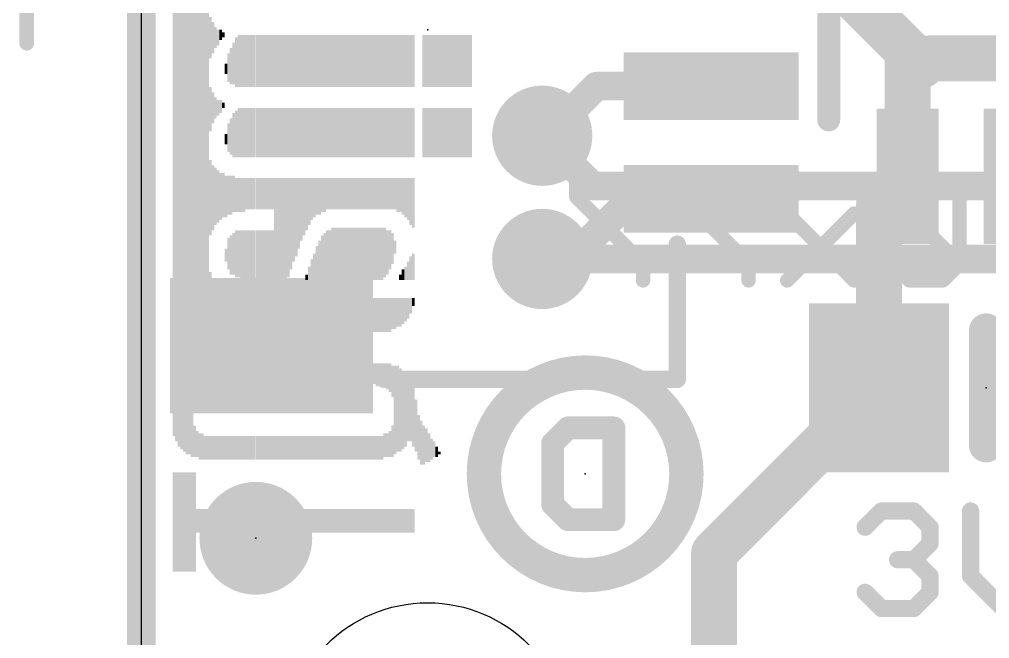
# Model space of a CAD drawing. Extents: x -3.4 to 34.1, y -8.2 to 24.4.
# Drawn here: x -1.08 to 7.52, y 3.49 to 8.98 of the extents above; entities that cross this region are included whole.
import ezdxf

# ---------------------------------------------------------------- set-up
doc = ezdxf.new("R2010")
doc.units = 0
for name, color, linetype in [('1', 12, 'CONTINUOUS'), ('16', 5, 'CONTINUOUS'), ('18', 110, 'CONTINUOUS'), ('20', 53, 'CONTINUOUS'), ('21', 40, 'CONTINUOUS'), ('22', 6, 'CONTINUOUS'), ('23', 40, 'CONTINUOUS'), ('24', 6, 'CONTINUOUS'), ('47', 253, 'CONTINUOUS')]:
    doc.layers.add(name, color=color, linetype=linetype)

# ---------------------------------------------------------------- blocks, each defined once
blk = doc.blocks.new('RECT')
blk.add_solid([(-0.5, -0.5), (0.5, -0.5), (-0.5, 0.5), (0.5, 0.5)])
blk = doc.blocks.new('PIE')
at = {"const_width": 0.5}
blk.add_lwpolyline([(0, -0.25, 1), (0, 0.25, 1), (0, -0.25)], format="xyb", dxfattribs=at)
blk = doc.blocks.new('ROUNDV')
at = {"const_width": 0.5}
blk.add_lwpolyline([(0, -0.25, 1), (0, 0.25, 1), (0, -0.25)], format="xyb", dxfattribs=at)

msp = doc.modelspace()

# ---------------------------------------------------------------- linework, layer by layer
at = {"layer": '1'}
for points, const_width in [([(0, 0), (0, 17.78)], 0.254), ([(6.109, 9.39), (6.797, 8.702)], 0.4064), ([(6.797, 8.702), (6.797, 7.5899)], 0.4064), ([(6.797, 8.702), (6.924, 8.575)], 0.4064), ([(6.985, 8.636), (6.924, 8.575)], 0.4064), ([(8.636, 8.636), (6.985, 8.636)], 0.4064), ([(4.038, 8.39), (3.5982, 7.9502)], 0.254), ([(5.054, 8.39), (4.038, 8.39)], 0.254), ([(3.5982, 7.9502), (3.556, 7.9502)], 0.254), ([(6.797, 7.5899), (6.543, 7.3359)], 0.4064), ([(4.342, 7.39), (3.81, 6.858)], 0.254), ([(5.054, 7.39), (4.342, 7.39)], 0.254), ([(6.543, 7.3359), (6.543, 5.715)], 0.4064), ([(3.81, 6.858), (3.556, 6.858)], 0.254), ([(5.08, 4.252), (6.543, 5.715)], 0.4064), ([(5.08, 2.54), (5.08, 4.252)], 0.4064)]:
    msp.add_lwpolyline(points, dxfattribs=dict(at, const_width=const_width))
for points, const_width in [([(6.8986, 8.702, 1), (6.6954, 8.702)], 0.2032), ([(6.8688, 8.7738, 1), (6.7252, 8.6302)], 0.2032), ([(6.7252, 8.6302, 1), (6.8688, 8.7738)], 0.2032), ([(6.985, 8.7376, 1), (6.985, 8.5344)], 0.2032), ([(7.0568, 8.5642, 1), (6.9132, 8.7078)], 0.2032), ([(6.8522, 8.6468, 1), (6.9958, 8.5032)], 0.2032), ([(6.8522, 8.5032, 1), (6.9958, 8.6468)], 0.2032), ([(4.038, 8.4535, 1), (4.038, 8.3265)], 0.127), ([(4.0829, 8.3451, 1), (3.9931, 8.4349)], 0.127), ([(5.054, 8.3265, 1), (5.054, 8.4535)], 0.127), ([(3.556, 8.0137, 1), (3.556, 7.8867)], 0.127), ([(3.5533, 7.9951, 1), (3.6431, 7.9053)], 0.127), ([(3.5982, 7.8867, 1), (3.5982, 8.0137)], 0.127), ([(6.8688, 7.5181, 1), (6.7252, 7.6617)], 0.2032), ([(6.6954, 7.5899, 1), (6.8986, 7.5899)], 0.2032), ([(4.342, 7.4535, 1), (4.342, 7.3265)], 0.127), ([(4.3869, 7.3451, 1), (4.2971, 7.4349)], 0.127), ([(5.054, 7.3265, 1), (5.054, 7.4535)], 0.127), ([(6.6446, 7.3359, 1), (6.4414, 7.3359)], 0.2032), ([(6.4712, 7.4077, 1), (6.6148, 7.2641)], 0.2032), ([(3.556, 6.9215, 1), (3.556, 6.7945)], 0.127), ([(3.81, 6.7945, 1), (3.81, 6.9215)], 0.127), ([(3.7651, 6.9029, 1), (3.8549, 6.8131)], 0.127), ([(6.6148, 5.6432, 1), (6.4712, 5.7868)], 0.2032), ([(6.4414, 5.715, 1), (6.6446, 5.715)], 0.2032), ([(5.1816, 4.252, 1), (4.9784, 4.252)], 0.2032), ([(5.0082, 4.3238, 1), (5.1518, 4.1802)], 0.2032)]:
    msp.add_lwpolyline(points, format="xyb", dxfattribs=dict(at, const_width=const_width))
at = {"layer": '16', "const_width": 0.254}
for points in [[(0, 0), (0, 17.78)], [(3.556, 7.9502), (4.0005, 7.5057)], [(7.7459, 7.5057), (4.0005, 7.5057)], [(3.556, 6.858), (7.747, 6.858)]]:
    msp.add_lwpolyline(points, dxfattribs=at)
at = {"layer": '16', "const_width": 0.127}
for points in [[(3.6009, 7.9951, 1), (3.5111, 7.9053)], [(4.0005, 7.5692, 1), (4.0005, 7.4422)], [(3.9556, 7.4608, 1), (4.0454, 7.5506)], [(3.556, 6.9215, 1), (3.556, 6.7945)]]:
    msp.add_lwpolyline(points, format="xyb", dxfattribs=at)
at = {"layer": '20'}
msp.add_line((0, 15.24), (0, 2.54), dxfattribs=at)
msp.add_circle((2.54, 2.54), 1.27, dxfattribs=at)
at = {"layer": '21'}
for points, const_width in [([(0.454, 10.99), (0.454, 6.79)], 0.1524), ([(6.097, 9.69), (6.097, 8.09)], 0.2032), ([(4.754, 6.99), (4.754, 5.79)], 0.1524), ([(7.493, 6.223), (7.493, 5.207)], 0.3048), ([(4.754, 5.79), (2.154, 5.79)], 0.1524), ([(6.4199, 4.4795), (6.564, 4.6235)], 0.1524), ([(6.564, 4.6235), (6.8521, 4.6235)], 0.1524), ([(6.8521, 4.6235), (6.9961, 4.4795)], 0.1524), ([(7.3554, 4.6235), (7.3554, 4.0473)], 0.1524), ([(6.9961, 4.4795), (6.9961, 4.3354)], 0.1524), ([(6.9961, 4.3354), (6.8521, 4.1914)], 0.1524), ([(6.8521, 4.1914), (6.708, 4.1914)], 0.1524), ([(6.8521, 4.1914), (6.9961, 4.0473)], 0.1524), ([(6.9961, 4.0473), (6.9961, 3.9033)], 0.1524), ([(7.3554, 4.0473), (7.6436, 3.7592)], 0.1524), ([(6.564, 3.7592), (6.4199, 3.9033)], 0.1524), ([(6.9961, 3.9033), (6.8521, 3.7592)], 0.1524), ([(6.8521, 3.7592), (6.564, 3.7592)], 0.1524)]:
    msp.add_lwpolyline(points, dxfattribs=dict(at, const_width=const_width))
for points, const_width in [([(6.0462, 8.09, 1), (6.1478, 8.09)], 0.1016), ([(4.7921, 6.99, 1), (4.7159, 6.99)], 0.0762), ([(0.4159, 6.79, 1), (0.4921, 6.79)], 0.0762), ([(7.5692, 6.223, 1), (7.4168, 6.223)], 0.1524), ([(2.154, 5.8281, 1), (2.154, 5.7519)], 0.0762), ([(4.754, 5.7519, 1), (4.754, 5.8281)], 0.0762), ([(4.7159, 5.79, 1), (4.7921, 5.79)], 0.0762), ([(7.4168, 5.207, 1), (7.5692, 5.207)], 0.1524), ([(6.564, 4.6616, 1), (6.564, 4.5854)], 0.0762), ([(6.5909, 4.5966, 1), (6.537, 4.6505)], 0.0762), ([(6.879, 4.6505, 1), (6.8251, 4.5966)], 0.0762), ([(6.8521, 4.5854, 1), (6.8521, 4.6616)], 0.0762), ([(7.3935, 4.6235, 1), (7.3173, 4.6235)], 0.0762), ([(6.393, 4.5064, 1), (6.4469, 4.4525)], 0.0762), ([(7.0342, 4.4795, 1), (6.958, 4.4795)], 0.0762), ([(6.9692, 4.4525, 1), (7.0231, 4.5064)], 0.0762), ([(7.0231, 4.3085, 1), (6.9692, 4.3624)], 0.0762), ([(6.958, 4.3354, 1), (7.0342, 4.3354)], 0.0762), ([(6.708, 4.2295, 1), (6.708, 4.1533)], 0.0762), ([(6.879, 4.2183, 1), (6.8251, 4.1644)], 0.0762), ([(6.8251, 4.2183, 1), (6.879, 4.1644)], 0.0762), ([(6.8521, 4.1533, 1), (6.8521, 4.2295)], 0.0762), ([(7.0342, 4.0473, 1), (6.958, 4.0473)], 0.0762), ([(6.9692, 4.0204, 1), (7.0231, 4.0743)], 0.0762), ([(7.3824, 4.0743, 1), (7.3285, 4.0204)], 0.0762), ([(7.3173, 4.0473, 1), (7.3935, 4.0473)], 0.0762), ([(6.4469, 3.9302, 1), (6.393, 3.8763)], 0.0762), ([(7.0231, 3.8763, 1), (6.9692, 3.9302)], 0.0762), ([(6.958, 3.9033, 1), (7.0342, 3.9033)], 0.0762), ([(6.564, 3.7973, 1), (6.564, 3.7211)], 0.0762), ([(6.537, 3.7323, 1), (6.5909, 3.7861)], 0.0762), ([(6.8251, 3.7861, 1), (6.879, 3.7323)], 0.0762), ([(6.8521, 3.7211, 1), (6.8521, 3.7973)], 0.0762)]:
    msp.add_lwpolyline(points, format="xyb", dxfattribs=dict(at, const_width=const_width))
at = {"layer": '22'}
for points, const_width in [([(3.8893, 7.5573, 1), (3.8258, 7.5573)], 0.0635), ([(3.8576, 7.589, 1), (3.8576, 7.5255)], 0.0635), ([(4.4507, 7.5255, 1), (4.4507, 7.589)], 0.0635), ([(4.7931, 7.589, 1), (4.7931, 7.5255)], 0.0635), ([(4.8248, 7.5573, 1), (4.7613, 7.5573)], 0.0635), ([(5.3862, 7.5255, 1), (5.3862, 7.589)], 0.0635), ([(6.8124, 7.589, 1), (6.8124, 7.5255)], 0.0635), ([(6.8349, 7.5348, 1), (6.79, 7.5797)], 0.0635), ([(7.1314, 7.5797, 1), (7.0865, 7.5348)], 0.0635), ([(7.109, 7.5255, 1), (7.109, 7.589)], 0.0635), ([(3.8258, 7.409, 1), (3.8893, 7.409)], 0.0635), ([(3.88, 7.4314, 1), (3.8351, 7.3865)], 0.0635), ([(4.8155, 7.4314, 1), (4.7706, 7.3865)], 0.0635), ([(4.7613, 7.409, 1), (4.8248, 7.409)], 0.0635), ([(6.6959, 7.409, 1), (6.6324, 7.409)], 0.0635), ([(6.6866, 7.4314, 1), (6.6417, 7.3865)], 0.0635), ([(6.6417, 7.4314, 1), (6.6866, 7.3865)], 0.0635), ([(7.289, 7.409, 1), (7.2255, 7.409)], 0.0635), ([(7.2348, 7.3865, 1), (7.2797, 7.4314)], 0.0635), ([(5.751, 7.2831, 1), (5.7061, 7.2382)], 0.0635), ([(6.3442, 7.2382, 1), (6.2993, 7.2831)], 0.0635), ([(4.4825, 6.8158, 1), (4.419, 6.8158)], 0.0635), ([(4.4283, 6.7933, 1), (4.4732, 6.8382)], 0.0635), ([(5.418, 6.8158, 1), (5.3545, 6.8158)], 0.0635), ([(5.3638, 6.7933, 1), (5.4087, 6.8382)], 0.0635), ([(6.6324, 6.8158, 1), (6.6959, 6.8158)], 0.0635), ([(6.6866, 6.8382, 1), (6.6417, 6.7933)], 0.0635), ([(7.2255, 6.8158, 1), (7.289, 6.8158)], 0.0635), ([(7.2797, 6.7933, 1), (7.2348, 6.8382)], 0.0635), ([(7.2348, 6.7933, 1), (7.2797, 6.8382)], 0.0635), ([(5.7061, 6.69, 1), (5.751, 6.645)], 0.0635), ([(6.2993, 6.645, 1), (6.3442, 6.69)], 0.0635), ([(6.8124, 6.6993, 1), (6.8124, 6.6358)], 0.0635), ([(6.79, 6.645, 1), (6.8349, 6.69)], 0.0635), ([(7.0865, 6.69, 1), (7.1314, 6.645)], 0.0635), ([(7.109, 6.6358, 1), (7.109, 6.6993)], 0.0635), ([(4.419, 6.6675, 1), (4.4825, 6.6675)], 0.0635), ([(5.3545, 6.6675, 1), (5.418, 6.6675)], 0.0635), ([(3.937, 4.055, 1), (3.937, 5.851, 1), (3.937, 4.055)], 0.3048), ([(3.7843, 5.4109, 1), (3.7843, 5.3093)], 0.1016), ([(3.8202, 5.3242, 1), (3.7483, 5.396)], 0.1016), ([(4.2418, 5.3601, 1), (4.1402, 5.3601)], 0.1016), ([(4.191, 5.3093, 1), (4.191, 5.4109)], 0.1016), ([(3.6995, 5.2245, 1), (3.5979, 5.2245)], 0.1016), ([(3.6128, 5.2604, 1), (3.6846, 5.1886)], 0.1016), ([(3.6846, 4.7181, 1), (3.6128, 4.6463)], 0.1016), ([(3.5979, 4.6822, 1), (3.6995, 4.6822)], 0.1016), ([(3.7843, 4.5974, 1), (3.7843, 4.4958)], 0.1016), ([(4.191, 4.4958, 1), (4.191, 4.5974)], 0.1016), ([(3.7483, 4.5107, 1), (3.8202, 4.5825)], 0.1016), ([(4.1402, 4.5466, 1), (4.2418, 4.5466)], 0.1016)]:
    msp.add_lwpolyline(points, format="xyb", dxfattribs=dict(at, const_width=const_width))
for points, const_width in [([(4.4507, 7.5573), (3.8576, 7.5573)], 0.127), ([(3.8576, 7.5573), (3.8576, 7.409)], 0.127), ([(5.3862, 7.5573), (4.7931, 7.5573)], 0.127), ([(4.7931, 7.5573), (4.7931, 7.409)], 0.127), ([(6.8124, 7.5573), (6.6641, 7.409)], 0.127), ([(7.109, 7.5573), (6.8124, 7.5573)], 0.127), ([(7.2573, 7.409), (7.109, 7.5573)], 0.127), ([(3.8576, 7.409), (4.4507, 6.8158)], 0.127), ([(4.7931, 7.409), (5.3862, 6.8158)], 0.127), ([(6.6641, 7.409), (6.6641, 6.8158)], 0.127), ([(7.2573, 6.8158), (6.6641, 7.409)], 0.127), ([(7.2573, 6.8158), (7.2573, 7.409)], 0.127), ([(6.3218, 7.2607), (5.7286, 6.6675)], 0.127), ([(6.3218, 6.6675), (5.7286, 7.2607)], 0.127), ([(4.4507, 6.8158), (4.4507, 6.6675)], 0.127), ([(5.3862, 6.8158), (5.3862, 6.6675)], 0.127), ([(6.6641, 6.8158), (6.8124, 6.6675)], 0.127), ([(7.109, 6.6675), (7.2573, 6.8158)], 0.127), ([(6.8124, 6.6675), (7.109, 6.6675)], 0.127), ([(3.6487, 5.2245), (3.7843, 5.3601)], 0.2032), ([(3.7843, 5.3601), (4.191, 5.3601)], 0.2032), ([(4.191, 5.3601), (4.191, 4.5466)], 0.2032), ([(3.6487, 4.6822), (3.6487, 5.2245)], 0.2032), ([(3.7843, 4.5466), (3.6487, 4.6822)], 0.2032), ([(4.191, 4.5466), (3.7843, 4.5466)], 0.2032)]:
    msp.add_lwpolyline(points, dxfattribs=dict(at, const_width=const_width))
at = {"layer": '23'}
for p in [(2.54, 8.89), (7.493, 5.715), (1.016, 4.3815)]:
    msp.add_point(p, dxfattribs=at)
at = {"layer": '24'}
msp.add_point((3.937, 4.953), dxfattribs=at)
at = {"layer": '47', "const_width": 0.13}
for points in [[(-1.016, 13.905), (-1.016, 8.77)], [(0, 6.223), (0, -8.173)]]:
    msp.add_lwpolyline(points, dxfattribs=at)
at = {"layer": '47', "const_width": 0.065}
for points in [[(-1.0485, 8.77, 1), (-0.9835, 8.77)], [(0.0325, 6.223, 1), (-0.0325, 6.223)]]:
    msp.add_lwpolyline(points, format="xyb", dxfattribs=at)

# ---------------------------------------------------------------- block references
at = {"layer": '1'}
for p, xscale, yscale in [((5.054, 8.39), 1.55, 0.6), ((6.797, 7.5899), 0.55, 1.2), ((7.747, 7.5899), 0.55, 1.2), ((5.054, 7.39), 1.55, 0.6), ((1.154, 6.09), 1.8, 1.2), ((6.543, 5.715), 1.24, 1.5)]:
    msp.add_blockref('RECT', p, dxfattribs=dict(at, xscale=xscale, yscale=yscale))
msp.add_blockref('PIE', (1.016, 4.3815), dxfattribs=at)
at = {"layer": '18', "xscale": 0.889, "yscale": 0.889}
for p in [(3.556, 7.9502), (3.556, 7.9502), (3.556, 6.858), (3.556, 6.858)]:
    msp.add_blockref('ROUNDV', p, dxfattribs=at)
at = {"layer": '22', "rotation": 270}
for p, xscale, yscale in [((0.2887, 9.0856), 5.2883, 0.0231), ((0.3118, 9.0513), 5.3569, 0.0231), ((0.3349, 9.0284), 5.4026, 0.0231), ((0.358, 9.017), 5.4254, 0.0231), ((0.381, 9.0056), 5.4483, 0.0229), ((0.404, 8.9941), 5.4712, 0.0231), ((0.4271, 8.9941), 5.4712, 0.0231), ((0.4502, 8.9827), 5.494, 0.0231), ((0.4733, 8.9827), 5.494, 0.0231), ((0.4964, 8.97), 5.5194, 0.0231), ((0.5196, 8.97), 5.5194, 0.0231), ((0.5427, 8.97), 5.5194, 0.0231), ((0.5658, 8.97), 5.5194, 0.0231), ((0.5889, 8.97), 5.5194, 0.0231), ((0.612, 8.8201), 0.3683, 0.0231), ((0.635, 8.8201), 0.2769, 0.0229), ((0.658, 8.8201), 0.1854, 0.0231), ((0.6811, 8.8201), 0.1397, 0.0231), ((0.7042, 8.8443), 0.0914, 0.0231), ((0.7273, 8.8443), 0.0457, 0.0231), ((0.8429, 8.6017), 0.4394, 0.0231), ((0.866, 8.6131), 0.4623, 0.0231), ((0.889, 8.6131), 0.4623, 0.0229), ((0.912, 8.6131), 0.4623, 0.0231), ((0.9351, 8.6131), 0.4623, 0.0231), ((0.9582, 8.6131), 0.4623, 0.0231), ((0.9813, 8.6131), 0.4623, 0.0231), ((1.0044, 8.6131), 0.4623, 0.0231), ((1.0276, 8.6131), 0.4623, 0.0231), ((1.0507, 8.6131), 0.4623, 0.0231), ((1.0738, 8.6131), 0.4623, 0.0231), ((1.0969, 8.6131), 0.4623, 0.0231), ((1.12, 8.6131), 0.4623, 0.0231), ((1.143, 8.6131), 0.4623, 0.0229), ((1.166, 8.6131), 0.4623, 0.0231), ((1.1891, 8.6131), 0.4623, 0.0231), ((1.2122, 8.6131), 0.4623, 0.0231), ((1.2353, 8.6131), 0.4623, 0.0231), ((1.2584, 8.6131), 0.4623, 0.0231), ((1.2816, 8.6131), 0.4623, 0.0231), ((1.3047, 8.6131), 0.4623, 0.0231), ((1.3278, 8.6131), 0.4623, 0.0231), ((1.3509, 8.6131), 0.4623, 0.0231), ((1.374, 8.6131), 0.4623, 0.0231), ((1.397, 8.6131), 0.4623, 0.0229), ((1.42, 8.6131), 0.4623, 0.0231), ((1.4431, 8.6131), 0.4623, 0.0231), ((1.4662, 8.6131), 0.4623, 0.0231), ((1.4893, 8.6131), 0.4623, 0.0231), ((1.5124, 8.6131), 0.4623, 0.0231), ((1.5356, 8.6131), 0.4623, 0.0231), ((1.5587, 8.6131), 0.4623, 0.0231), ((1.5818, 8.6131), 0.4623, 0.0231), ((1.6049, 8.6131), 0.4623, 0.0231), ((1.628, 8.6131), 0.4623, 0.0231), ((1.651, 8.6131), 0.4623, 0.0229), ((1.674, 8.6131), 0.4623, 0.0231), ((1.6971, 8.6131), 0.4623, 0.0231), ((1.7202, 8.6131), 0.4623, 0.0231), ((1.7433, 8.6131), 0.4623, 0.0231), ((1.7664, 8.6131), 0.4623, 0.0231), ((1.7896, 8.6131), 0.4623, 0.0231), ((1.8127, 8.6131), 0.4623, 0.0231), ((1.8358, 8.6131), 0.4623, 0.0231), ((1.8589, 8.6131), 0.4623, 0.0231), ((1.882, 8.6131), 0.4623, 0.0231), ((1.905, 8.6131), 0.4623, 0.0229), ((1.928, 8.6131), 0.4623, 0.0231), ((1.9511, 8.6131), 0.4623, 0.0231), ((1.9742, 8.6131), 0.4623, 0.0231), ((1.9973, 8.6131), 0.4623, 0.0231), ((2.0204, 8.6131), 0.4623, 0.0231), ((2.0436, 8.6131), 0.4623, 0.0231), ((2.0667, 8.6131), 0.4623, 0.0231), ((2.0898, 8.6131), 0.4623, 0.0231), ((2.1129, 8.6131), 0.4623, 0.0231), ((2.136, 8.6131), 0.4623, 0.0231), ((2.159, 8.6131), 0.4623, 0.0229), ((2.182, 8.6131), 0.4623, 0.0231), ((2.2051, 8.6131), 0.4623, 0.0231), ((2.2282, 8.6131), 0.4623, 0.0231), ((2.2513, 8.6131), 0.4623, 0.0231), ((2.2744, 8.6131), 0.4623, 0.0231), ((2.2976, 8.6131), 0.4623, 0.0231), ((2.3207, 8.6131), 0.4623, 0.0231), ((2.3438, 8.6131), 0.4623, 0.0231), ((2.3669, 8.6131), 0.4623, 0.0231), ((2.39, 8.6131), 0.4623, 0.0231), ((2.413, 8.6131), 0.4623, 0.0229), ((2.5053, 8.6131), 0.4623, 0.0231), ((2.5284, 8.6131), 0.4623, 0.0231), ((2.5516, 8.6131), 0.4623, 0.0231), ((2.5747, 8.6131), 0.4623, 0.0231), ((2.5978, 8.6131), 0.4623, 0.0231), ((2.6209, 8.6131), 0.4623, 0.0231), ((2.644, 8.6131), 0.4623, 0.0231), ((2.667, 8.6131), 0.4623, 0.0229), ((2.69, 8.6131), 0.4623, 0.0231), ((2.7131, 8.6131), 0.4623, 0.0231), ((2.7362, 8.6131), 0.4623, 0.0231), ((2.7593, 8.6131), 0.4623, 0.0231), ((2.7824, 8.6131), 0.4623, 0.0231), ((2.8056, 8.6131), 0.4623, 0.0231), ((2.8287, 8.6131), 0.4623, 0.0231), ((2.8518, 8.6131), 0.4623, 0.0231), ((2.8749, 8.6131), 0.4623, 0.0231), ((2.898, 8.6131), 0.4623, 0.0231), ((2.921, 8.6131), 0.4623, 0.0229), ((0.7967, 8.5662), 0.3226, 0.0231), ((0.8198, 8.5903), 0.3708, 0.0231), ((0.7736, 8.5547), 0.254, 0.0231), ((0.7504, 8.5433), 0.094, 0.0231), ((0.612, 8.1852), 0.3937, 0.0231), ((0.635, 8.1979), 0.2769, 0.0229), ((0.658, 8.1979), 0.1854, 0.0231), ((0.6811, 8.1979), 0.1397, 0.0231), ((0.7042, 8.2093), 0.1168, 0.0231), ((0.7273, 8.2194), 0.0457, 0.0231), ((0.866, 7.9781), 0.4369, 0.0231), ((0.889, 7.9781), 0.4369, 0.0229), ((0.912, 7.9781), 0.4369, 0.0231), ((0.9351, 7.9781), 0.4369, 0.0231), ((0.9582, 7.9781), 0.4369, 0.0231), ((0.9813, 7.9781), 0.4369, 0.0231), ((1.0044, 7.9781), 0.4369, 0.0231), ((1.0276, 7.9781), 0.4369, 0.0231), ((1.0507, 7.9781), 0.4369, 0.0231), ((1.0738, 7.9781), 0.4369, 0.0231), ((1.0969, 7.9781), 0.4369, 0.0231), ((1.12, 7.9781), 0.4369, 0.0231), ((1.143, 7.9781), 0.4369, 0.0229), ((1.166, 7.9781), 0.4369, 0.0231), ((1.1891, 7.9781), 0.4369, 0.0231), ((1.2122, 7.9781), 0.4369, 0.0231), ((1.2353, 7.9781), 0.4369, 0.0231), ((1.2584, 7.9781), 0.4369, 0.0231), ((1.2816, 7.9781), 0.4369, 0.0231), ((1.3047, 7.9781), 0.4369, 0.0231), ((1.3278, 7.9781), 0.4369, 0.0231), ((1.3509, 7.9781), 0.4369, 0.0231), ((1.374, 7.9781), 0.4369, 0.0231), ((1.397, 7.9781), 0.4369, 0.0229), ((1.42, 7.9781), 0.4369, 0.0231), ((1.4431, 7.9781), 0.4369, 0.0231), ((1.4662, 7.9781), 0.4369, 0.0231), ((1.4893, 7.9781), 0.4369, 0.0231), ((1.5124, 7.9781), 0.4369, 0.0231), ((1.5356, 7.9781), 0.4369, 0.0231), ((1.5587, 7.9781), 0.4369, 0.0231), ((1.5818, 7.9781), 0.4369, 0.0231), ((1.6049, 7.9781), 0.4369, 0.0231), ((1.628, 7.9781), 0.4369, 0.0231), ((1.651, 7.9781), 0.4369, 0.0229), ((1.674, 7.9781), 0.4369, 0.0231), ((1.6971, 7.9781), 0.4369, 0.0231), ((1.7202, 7.9781), 0.4369, 0.0231), ((1.7433, 7.9781), 0.4369, 0.0231), ((1.7664, 7.9781), 0.4369, 0.0231), ((1.7896, 7.9781), 0.4369, 0.0231), ((1.8127, 7.9781), 0.4369, 0.0231), ((1.8358, 7.9781), 0.4369, 0.0231), ((1.8589, 7.9781), 0.4369, 0.0231), ((1.882, 7.9781), 0.4369, 0.0231), ((1.905, 7.9781), 0.4369, 0.0229), ((1.928, 7.9781), 0.4369, 0.0231), ((1.9511, 7.9781), 0.4369, 0.0231), ((1.9742, 7.9781), 0.4369, 0.0231), ((1.9973, 7.9781), 0.4369, 0.0231), ((2.0204, 7.9781), 0.4369, 0.0231), ((2.0436, 7.9781), 0.4369, 0.0231), ((2.0667, 7.9781), 0.4369, 0.0231), ((2.0898, 7.9781), 0.4369, 0.0231), ((2.1129, 7.9781), 0.4369, 0.0231), ((2.136, 7.9781), 0.4369, 0.0231), ((2.159, 7.9781), 0.4369, 0.0229), ((2.182, 7.9781), 0.4369, 0.0231), ((2.2051, 7.9781), 0.4369, 0.0231), ((2.2282, 7.9781), 0.4369, 0.0231), ((2.2513, 7.9781), 0.4369, 0.0231), ((2.2744, 7.9781), 0.4369, 0.0231), ((2.2976, 7.9781), 0.4369, 0.0231), ((2.3207, 7.9781), 0.4369, 0.0231), ((2.3438, 7.9781), 0.4369, 0.0231), ((2.3669, 7.9781), 0.4369, 0.0231), ((2.39, 7.9781), 0.4369, 0.0231), ((2.413, 7.9781), 0.4369, 0.0229), ((2.5053, 7.9781), 0.4369, 0.0231), ((2.5284, 7.9781), 0.4369, 0.0231), ((2.5516, 7.9781), 0.4369, 0.0231), ((2.5747, 7.9781), 0.4369, 0.0231), ((2.5978, 7.9781), 0.4369, 0.0231), ((2.6209, 7.9781), 0.4369, 0.0231), ((2.644, 7.9781), 0.4369, 0.0231), ((2.667, 7.9781), 0.4369, 0.0229), ((2.69, 7.9781), 0.4369, 0.0231), ((2.7131, 7.9781), 0.4369, 0.0231), ((2.7362, 7.9781), 0.4369, 0.0231), ((2.7593, 7.9781), 0.4369, 0.0231), ((2.7824, 7.9781), 0.4369, 0.0231), ((2.8056, 7.9781), 0.4369, 0.0231), ((2.8287, 7.9781), 0.4369, 0.0231), ((2.8518, 7.9781), 0.4369, 0.0231), ((2.8749, 7.9781), 0.4369, 0.0231), ((2.898, 7.9781), 0.4369, 0.0231), ((2.921, 7.9781), 0.4369, 0.0229), ((0.7967, 7.9439), 0.3226, 0.0231), ((0.8198, 7.9553), 0.3912, 0.0231), ((0.8429, 7.9667), 0.414, 0.0231), ((0.7736, 7.9324), 0.254, 0.0231), ((0.7504, 7.9197), 0.0914, 0.0231), ((0.612, 7.4003), 0.668, 0.0231), ((0.635, 7.4003), 0.5766, 0.0229), ((0.658, 7.4117), 0.508, 0.0231), ((0.6811, 7.4117), 0.4623, 0.0231), ((0.7042, 7.4117), 0.4166, 0.0231), ((0.7273, 7.4232), 0.3937, 0.0231), ((0.7504, 7.4117), 0.3708, 0.0231), ((0.7736, 7.4244), 0.3454, 0.0231), ((0.7967, 7.4244), 0.3454, 0.0231), ((0.8198, 7.4359), 0.3226, 0.0231), ((0.8429, 7.4244), 0.2997, 0.0231), ((0.866, 7.4244), 0.2997, 0.0231), ((0.889, 7.4244), 0.2997, 0.0229), ((0.912, 7.4244), 0.2997, 0.0231), ((0.9351, 7.4359), 0.2769, 0.0231), ((0.9582, 7.4359), 0.2769, 0.0231), ((0.9813, 7.4359), 0.2769, 0.0231), ((1.0044, 7.4359), 0.2769, 0.0231), ((1.0276, 7.4359), 0.2769, 0.0231), ((1.0507, 7.4359), 0.2769, 0.0231), ((1.0738, 7.4359), 0.2769, 0.0231), ((1.0969, 7.4359), 0.2769, 0.0231), ((1.12, 7.4359), 0.2769, 0.0231), ((1.143, 7.4359), 0.2769, 0.0229), ((1.166, 7.4359), 0.2769, 0.0231), ((1.1891, 7.1234), 0.9017, 0.0231), ((1.2122, 7.1234), 0.9017, 0.0231), ((1.2353, 7.1234), 0.9017, 0.0231), ((1.2584, 7.1234), 0.9017, 0.0231), ((1.2816, 7.1234), 0.9017, 0.0231), ((1.3047, 7.1349), 0.8788, 0.0231), ((1.3278, 7.1704), 0.8077, 0.0231), ((1.3509, 7.2047), 0.7391, 0.0231), ((1.374, 7.2276), 0.6934, 0.0231), ((1.397, 7.2619), 0.6248, 0.0229), ((1.42, 7.2974), 0.5537, 0.0231), ((1.4431, 7.3203), 0.508, 0.0231), ((1.4662, 7.3431), 0.4623, 0.0231), ((1.4893, 7.366), 0.4166, 0.0231), ((1.5124, 7.3889), 0.3708, 0.0231), ((1.5356, 7.4003), 0.348, 0.0231), ((1.5587, 7.413), 0.3226, 0.0231), ((1.5818, 7.413), 0.3226, 0.0231), ((1.6049, 7.4244), 0.2997, 0.0231), ((1.628, 7.4244), 0.2997, 0.0231), ((1.651, 7.4359), 0.2769, 0.0229), ((1.674, 7.4359), 0.2769, 0.0231), ((1.6971, 7.4359), 0.2769, 0.0231), ((1.7202, 7.4359), 0.2769, 0.0231), ((1.7433, 7.4359), 0.2769, 0.0231), ((1.7664, 7.4359), 0.2769, 0.0231), ((1.7896, 7.4359), 0.2769, 0.0231), ((1.8127, 7.4359), 0.2769, 0.0231), ((1.8358, 7.4359), 0.2769, 0.0231), ((1.8589, 7.4359), 0.2769, 0.0231), ((1.882, 7.4359), 0.2769, 0.0231), ((1.905, 7.4359), 0.2769, 0.0229), ((1.928, 7.4359), 0.2769, 0.0231), ((1.9511, 7.4359), 0.2769, 0.0231), ((1.9742, 7.4359), 0.2769, 0.0231), ((1.9973, 7.4359), 0.2769, 0.0231), ((2.0204, 7.4359), 0.2769, 0.0231), ((2.0436, 7.4359), 0.2769, 0.0231), ((2.0667, 7.4359), 0.2769, 0.0231), ((2.0898, 7.4359), 0.2769, 0.0231), ((2.1129, 7.4359), 0.2769, 0.0231), ((2.136, 7.4359), 0.2769, 0.0231), ((2.159, 7.4359), 0.2769, 0.0229), ((2.182, 7.4359), 0.2769, 0.0231), ((2.2051, 7.4359), 0.2769, 0.0231), ((2.2282, 7.4359), 0.2769, 0.0231), ((2.2513, 7.4359), 0.2769, 0.0231), ((2.2744, 7.4244), 0.2997, 0.0231), ((2.2976, 7.4244), 0.2997, 0.0231), ((2.3207, 7.413), 0.3226, 0.0231), ((2.3438, 7.4003), 0.348, 0.0231), ((2.3669, 7.3889), 0.3708, 0.0231), ((2.39, 7.366), 0.4166, 0.0231), ((2.413, 7.3546), 0.4394, 0.0229), ((0.7967, 6.8923), 0.348, 0.0231), ((0.8198, 6.9037), 0.3708, 0.0231), ((0.8429, 6.9037), 0.4166, 0.0231), ((0.866, 6.9037), 0.4166, 0.0231), ((0.889, 6.8923), 0.4394, 0.0229), ((0.912, 6.8923), 0.4394, 0.0231), ((0.9351, 6.8923), 0.4394, 0.0231), ((0.9582, 6.8923), 0.4394, 0.0231), ((0.9813, 6.8923), 0.4394, 0.0231), ((1.0044, 6.8923), 0.4394, 0.0231), ((1.0276, 6.8923), 0.4394, 0.0231), ((1.0507, 6.8923), 0.4394, 0.0231), ((1.0738, 6.8923), 0.4394, 0.0231), ((1.0969, 6.8923), 0.4394, 0.0231), ((1.12, 6.8923), 0.4394, 0.0231), ((1.143, 6.8923), 0.4394, 0.0229), ((1.166, 6.8923), 0.4394, 0.0231), ((1.6049, 6.8694), 0.3937, 0.0231), ((1.628, 6.8809), 0.4166, 0.0231), ((1.651, 6.8923), 0.4394, 0.0229), ((1.674, 6.8923), 0.4394, 0.0231), ((1.6971, 6.9037), 0.4623, 0.0231), ((1.7202, 6.9037), 0.4623, 0.0231), ((1.7433, 6.9037), 0.4623, 0.0231), ((1.7664, 6.9037), 0.4623, 0.0231), ((1.7896, 6.9037), 0.4623, 0.0231), ((1.8127, 6.9037), 0.4623, 0.0231), ((1.8358, 6.9037), 0.4623, 0.0231), ((1.8589, 6.9037), 0.4623, 0.0231), ((1.882, 6.9037), 0.4623, 0.0231), ((1.905, 6.9037), 0.4623, 0.0229), ((1.928, 6.9037), 0.4623, 0.0231), ((1.9511, 6.9037), 0.4623, 0.0231), ((1.9742, 6.9037), 0.4623, 0.0231), ((1.9973, 6.9037), 0.4623, 0.0231), ((2.0204, 6.9037), 0.4623, 0.0231), ((2.0436, 6.9037), 0.4623, 0.0231), ((2.0667, 6.9037), 0.4623, 0.0231), ((2.0898, 6.9037), 0.4623, 0.0231), ((2.1129, 6.9037), 0.4623, 0.0231), ((2.136, 6.9037), 0.4623, 0.0231), ((2.159, 6.9152), 0.4394, 0.0229), ((2.182, 6.9152), 0.3937, 0.0231), ((2.2051, 6.9393), 0.3454, 0.0231), ((2.2282, 6.9507), 0.2769, 0.0231), ((0.7736, 6.905), 0.2769, 0.0231), ((1.5587, 6.8224), 0.2997, 0.0231), ((1.5818, 6.8466), 0.348, 0.0231), ((2.2513, 6.9621), 0.1168, 0.0231), ((0.7504, 6.8923), 0.1143, 0.0231), ((1.5356, 6.7881), 0.2311, 0.0231), ((2.413, 6.7881), 0.2311, 0.0229), ((1.5124, 6.7653), 0.1854, 0.0231), ((2.3669, 6.7539), 0.1626, 0.0231), ((2.39, 6.7767), 0.2083, 0.0231), ((0.612, 6.477), 0.5334, 0.0231), ((1.4662, 6.6954), 0.0457, 0.0231), ((1.4893, 6.731), 0.1168, 0.0231), ((2.2976, 6.6954), 0.0457, 0.0231), ((2.3207, 6.7196), 0.094, 0.0231), ((2.3438, 6.731), 0.1168, 0.0231), ((0.635, 6.4414), 0.4623, 0.0229), ((0.658, 6.43), 0.4394, 0.0231), ((0.6811, 6.4072), 0.3937, 0.0231), ((0.7042, 6.3957), 0.3708, 0.0231), ((0.7273, 6.3957), 0.3708, 0.0231), ((0.7504, 6.3843), 0.348, 0.0231), ((0.7736, 6.3843), 0.348, 0.0231), ((0.7967, 6.3729), 0.3251, 0.0231), ((0.8198, 6.3729), 0.3251, 0.0231), ((0.8429, 6.3729), 0.3251, 0.0231), ((0.866, 6.3614), 0.3023, 0.0231), ((0.889, 6.3614), 0.3023, 0.0229), ((0.912, 6.3614), 0.3023, 0.0231), ((0.9351, 6.3614), 0.3023, 0.0231), ((0.9582, 6.3614), 0.3023, 0.0231), ((0.9813, 6.3614), 0.3023, 0.0231), ((1.0044, 6.3614), 0.3023, 0.0231), ((1.0276, 6.3614), 0.3023, 0.0231), ((1.0507, 6.3614), 0.3023, 0.0231), ((1.0738, 6.3614), 0.3023, 0.0231), ((1.0969, 6.3614), 0.3023, 0.0231), ((1.12, 6.3614), 0.3023, 0.0231), ((1.143, 6.3614), 0.3023, 0.0229), ((1.166, 6.3614), 0.3023, 0.0231), ((1.1891, 6.3614), 0.3023, 0.0231), ((1.2122, 6.3614), 0.3023, 0.0231), ((1.2353, 6.3614), 0.3023, 0.0231), ((1.2584, 6.3614), 0.3023, 0.0231), ((1.2816, 6.3614), 0.3023, 0.0231), ((1.3047, 6.3614), 0.3023, 0.0231), ((1.3278, 6.3614), 0.3023, 0.0231), ((1.3509, 6.3614), 0.3023, 0.0231), ((1.374, 6.3614), 0.3023, 0.0231), ((1.397, 6.3614), 0.3023, 0.0229), ((1.42, 6.3614), 0.3023, 0.0231), ((1.4431, 6.3614), 0.3023, 0.0231), ((1.4662, 6.3614), 0.3023, 0.0231), ((1.4893, 6.3614), 0.3023, 0.0231), ((1.5124, 6.3614), 0.3023, 0.0231), ((1.5356, 6.3614), 0.3023, 0.0231), ((1.5587, 6.3614), 0.3023, 0.0231), ((1.5818, 6.3614), 0.3023, 0.0231), ((1.6049, 6.3614), 0.3023, 0.0231), ((1.628, 6.3614), 0.3023, 0.0231), ((1.651, 6.3614), 0.3023, 0.0229), ((1.674, 6.3614), 0.3023, 0.0231), ((1.6971, 6.3614), 0.3023, 0.0231), ((1.7202, 6.3614), 0.3023, 0.0231), ((1.7433, 6.3614), 0.3023, 0.0231), ((1.7664, 6.3614), 0.3023, 0.0231), ((1.7896, 6.3614), 0.3023, 0.0231), ((1.8127, 6.3614), 0.3023, 0.0231), ((1.8358, 6.3614), 0.3023, 0.0231), ((1.8589, 6.3614), 0.3023, 0.0231), ((1.882, 6.3614), 0.3023, 0.0231), ((1.905, 6.3614), 0.3023, 0.0229), ((1.928, 6.3614), 0.3023, 0.0231), ((1.9511, 6.3614), 0.3023, 0.0231), ((1.9742, 6.3614), 0.3023, 0.0231), ((1.9973, 6.3614), 0.3023, 0.0231), ((2.0204, 6.3614), 0.3023, 0.0231), ((2.0436, 6.3614), 0.3023, 0.0231), ((2.0667, 6.3614), 0.3023, 0.0231), ((2.0898, 6.3614), 0.3023, 0.0231), ((2.1129, 6.3614), 0.3023, 0.0231), ((2.136, 6.3614), 0.3023, 0.0231), ((2.159, 6.3614), 0.3023, 0.0229), ((2.182, 6.3614), 0.3023, 0.0231), ((2.2051, 6.3614), 0.3023, 0.0231), ((2.2282, 6.3741), 0.2769, 0.0231), ((2.2513, 6.3741), 0.2769, 0.0231), ((2.2744, 6.3856), 0.254, 0.0231), ((2.2976, 6.3856), 0.254, 0.0231), ((2.3207, 6.397), 0.2311, 0.0231), ((2.3438, 6.4084), 0.2083, 0.0231), ((2.3669, 6.4199), 0.1854, 0.0231), ((2.39, 6.4427), 0.1397, 0.0231), ((2.413, 6.477), 0.0711, 0.0229), ((0.381, 5.5067), 0.7163, 0.0229), ((0.404, 5.5067), 0.762, 0.0231), ((0.4271, 5.5067), 0.762, 0.0231), ((0.4502, 5.5067), 0.8077, 0.0231), ((0.4733, 5.7721), 0.2769, 0.0231), ((0.4964, 5.8064), 0.254, 0.0231), ((0.5196, 5.8179), 0.2311, 0.0231), ((0.5427, 5.8306), 0.2057, 0.0231), ((0.5658, 5.8306), 0.2057, 0.0231), ((0.5889, 5.8306), 0.2057, 0.0231), ((0.612, 5.8306), 0.2057, 0.0231), ((0.635, 5.8306), 0.2057, 0.0229), ((0.658, 5.842), 0.1829, 0.0231), ((0.6811, 5.842), 0.1829, 0.0231), ((0.7042, 5.842), 0.1829, 0.0231), ((0.7273, 5.842), 0.1829, 0.0231), ((0.7504, 5.842), 0.1829, 0.0231), ((0.7736, 5.842), 0.1829, 0.0231), ((0.7967, 5.842), 0.1829, 0.0231), ((0.8198, 5.842), 0.1829, 0.0231), ((0.8429, 5.842), 0.1829, 0.0231), ((0.866, 5.842), 0.1829, 0.0231), ((0.889, 5.842), 0.1829, 0.0229), ((0.912, 5.842), 0.1829, 0.0231), ((0.9351, 5.842), 0.1829, 0.0231), ((0.9582, 5.842), 0.1829, 0.0231), ((0.9813, 5.842), 0.1829, 0.0231), ((1.0044, 5.842), 0.1829, 0.0231), ((1.0276, 5.842), 0.1829, 0.0231), ((1.0507, 5.842), 0.1829, 0.0231), ((1.0738, 5.842), 0.1829, 0.0231), ((1.0969, 5.842), 0.1829, 0.0231), ((1.12, 5.842), 0.1829, 0.0231), ((1.143, 5.842), 0.1829, 0.0229), ((1.166, 5.842), 0.1829, 0.0231), ((1.1891, 5.842), 0.1829, 0.0231), ((1.2122, 5.842), 0.1829, 0.0231), ((1.2353, 5.842), 0.1829, 0.0231), ((1.2584, 5.842), 0.1829, 0.0231), ((1.2816, 5.842), 0.1829, 0.0231), ((1.3047, 5.842), 0.1829, 0.0231), ((1.3278, 5.842), 0.1829, 0.0231), ((1.3509, 5.842), 0.1829, 0.0231), ((1.374, 5.842), 0.1829, 0.0231), ((1.397, 5.842), 0.1829, 0.0229), ((1.42, 5.842), 0.1829, 0.0231), ((1.4431, 5.842), 0.1829, 0.0231), ((1.4662, 5.842), 0.1829, 0.0231), ((1.4893, 5.842), 0.1829, 0.0231), ((1.5124, 5.842), 0.1829, 0.0231), ((1.5356, 5.842), 0.1829, 0.0231), ((1.5587, 5.842), 0.1829, 0.0231), ((1.5818, 5.842), 0.1829, 0.0231), ((1.6049, 5.842), 0.1829, 0.0231), ((1.628, 5.842), 0.1829, 0.0231), ((1.651, 5.842), 0.1829, 0.0229), ((1.674, 5.842), 0.1829, 0.0231), ((1.6971, 5.842), 0.1829, 0.0231), ((1.7202, 5.842), 0.1829, 0.0231), ((1.7433, 5.842), 0.1829, 0.0231), ((1.7664, 5.842), 0.1829, 0.0231), ((1.7896, 5.842), 0.1829, 0.0231), ((1.8127, 5.842), 0.1829, 0.0231), ((1.8358, 5.842), 0.1829, 0.0231), ((1.8589, 5.842), 0.1829, 0.0231), ((1.882, 5.842), 0.1829, 0.0231), ((1.905, 5.842), 0.1829, 0.0229), ((1.928, 5.842), 0.1829, 0.0231), ((1.9511, 5.842), 0.1829, 0.0231), ((1.9742, 5.842), 0.1829, 0.0231), ((1.9973, 5.842), 0.1829, 0.0231), ((2.0204, 5.842), 0.1829, 0.0231), ((2.0436, 5.842), 0.1829, 0.0231), ((2.0667, 5.842), 0.1829, 0.0231), ((2.0898, 5.8306), 0.2057, 0.0231), ((2.1129, 5.8306), 0.2057, 0.0231), ((2.136, 5.8306), 0.2057, 0.0231), ((2.159, 5.8306), 0.2057, 0.0229), ((2.182, 5.8179), 0.2311, 0.0231), ((2.2051, 5.8064), 0.254, 0.0231), ((2.2282, 5.7721), 0.2769, 0.0231), ((2.2513, 5.5182), 0.7849, 0.0231), ((2.2744, 5.5296), 0.762, 0.0231), ((2.2976, 5.5182), 0.7391, 0.0231), ((2.3207, 5.5182), 0.6934, 0.0231), ((0.3118, 5.5194), 0.5537, 0.0231), ((0.3349, 5.5067), 0.6248, 0.0231), ((0.358, 5.5067), 0.6706, 0.0231), ((2.3438, 5.5182), 0.6477, 0.0231), ((2.3669, 5.5309), 0.5766, 0.0231), ((2.39, 5.5194), 0.5537, 0.0231), ((0.2887, 5.508), 0.4394, 0.0231), ((2.413, 5.461), 0.5334, 0.0229), ((2.436, 5.3797), 0.4623, 0.0231), ((2.4591, 5.2769), 0.3937, 0.0231), ((2.4822, 5.2299), 0.3912, 0.0231), ((0.4733, 5.2413), 0.2769, 0.0231), ((2.2282, 5.2413), 0.2769, 0.0231), ((2.5053, 5.207), 0.3454, 0.0231), ((2.5284, 5.207), 0.2997, 0.0231), ((0.4964, 5.2184), 0.2311, 0.0231), ((0.5196, 5.1956), 0.2311, 0.0231), ((0.5427, 5.1956), 0.2311, 0.0231), ((0.5658, 5.1841), 0.2083, 0.0231), ((0.5889, 5.1841), 0.2083, 0.0231), ((0.612, 5.1841), 0.2083, 0.0231), ((0.635, 5.1841), 0.2083, 0.0229), ((0.658, 5.1841), 0.2083, 0.0231), ((0.6811, 5.1841), 0.2083, 0.0231), ((0.7042, 5.1841), 0.2083, 0.0231), ((0.7273, 5.1841), 0.2083, 0.0231), ((0.7504, 5.1841), 0.2083, 0.0231), ((0.7736, 5.1841), 0.2083, 0.0231), ((0.7967, 5.1841), 0.2083, 0.0231), ((0.8198, 5.1841), 0.2083, 0.0231), ((0.8429, 5.1841), 0.2083, 0.0231), ((0.866, 5.1841), 0.2083, 0.0231), ((0.889, 5.1841), 0.2083, 0.0229), ((0.912, 5.1841), 0.2083, 0.0231), ((0.9351, 5.1841), 0.2083, 0.0231), ((0.9582, 5.1841), 0.2083, 0.0231), ((0.9813, 5.1841), 0.2083, 0.0231), ((1.0044, 5.1841), 0.2083, 0.0231), ((1.0276, 5.1841), 0.2083, 0.0231), ((1.0507, 5.1841), 0.2083, 0.0231), ((1.0738, 5.1841), 0.2083, 0.0231), ((1.0969, 5.1841), 0.2083, 0.0231), ((1.12, 5.1841), 0.2083, 0.0231), ((1.143, 5.1841), 0.2083, 0.0229), ((1.166, 5.1841), 0.2083, 0.0231), ((1.1891, 5.1841), 0.2083, 0.0231), ((1.2122, 5.1841), 0.2083, 0.0231), ((1.2353, 5.1841), 0.2083, 0.0231), ((1.2584, 5.1841), 0.2083, 0.0231), ((1.2816, 5.1841), 0.2083, 0.0231), ((1.3047, 5.1841), 0.2083, 0.0231), ((1.3278, 5.1841), 0.2083, 0.0231), ((1.3509, 5.1841), 0.2083, 0.0231), ((1.374, 5.1841), 0.2083, 0.0231), ((1.397, 5.1841), 0.2083, 0.0229), ((1.42, 5.1841), 0.2083, 0.0231), ((1.4431, 5.1841), 0.2083, 0.0231), ((1.4662, 5.1841), 0.2083, 0.0231), ((1.4893, 5.1841), 0.2083, 0.0231), ((1.5124, 5.1841), 0.2083, 0.0231), ((1.5356, 5.1841), 0.2083, 0.0231), ((1.5587, 5.1841), 0.2083, 0.0231), ((1.5818, 5.1841), 0.2083, 0.0231), ((1.6049, 5.1841), 0.2083, 0.0231), ((1.628, 5.1841), 0.2083, 0.0231), ((1.651, 5.1841), 0.2083, 0.0229), ((1.674, 5.1841), 0.2083, 0.0231), ((1.6971, 5.1841), 0.2083, 0.0231), ((1.7202, 5.1841), 0.2083, 0.0231), ((1.7433, 5.1841), 0.2083, 0.0231), ((1.7664, 5.1841), 0.2083, 0.0231), ((1.7896, 5.1841), 0.2083, 0.0231), ((1.8127, 5.1841), 0.2083, 0.0231), ((1.8358, 5.1841), 0.2083, 0.0231), ((1.8589, 5.1841), 0.2083, 0.0231), ((1.882, 5.1841), 0.2083, 0.0231), ((1.905, 5.1841), 0.2083, 0.0229), ((1.928, 5.1841), 0.2083, 0.0231), ((1.9511, 5.1841), 0.2083, 0.0231), ((1.9742, 5.1841), 0.2083, 0.0231), ((1.9973, 5.1841), 0.2083, 0.0231), ((2.0204, 5.1841), 0.2083, 0.0231), ((2.0436, 5.1841), 0.2083, 0.0231), ((2.0667, 5.1841), 0.2083, 0.0231), ((2.0898, 5.1841), 0.2083, 0.0231), ((2.1129, 5.1841), 0.2083, 0.0231), ((2.136, 5.1841), 0.2083, 0.0231), ((2.159, 5.207), 0.2083, 0.0229), ((2.182, 5.207), 0.2083, 0.0231), ((2.2051, 5.2184), 0.2311, 0.0231), ((2.5516, 5.1841), 0.254, 0.0231), ((2.5747, 5.1727), 0.1854, 0.0231), ((2.5978, 5.1727), 0.1397, 0.0231), ((2.6209, 5.1486), 0.0914, 0.0231), ((2.644, 5.1372), 0.0229, 0.0231), ((0.2887, 4.5263), 0.8788, 0.0231), ((0.3118, 4.5263), 0.8788, 0.0231), ((0.3349, 4.5263), 0.8788, 0.0231), ((0.358, 4.5263), 0.8788, 0.0231), ((0.381, 4.5263), 0.8788, 0.0229), ((0.404, 4.5263), 0.8788, 0.0231), ((0.4271, 4.5263), 0.8788, 0.0231), ((0.4502, 4.5263), 0.8788, 0.0231), ((0.4733, 4.5263), 0.8788, 0.0231), ((0.4964, 4.5364), 0.2083, 0.0231), ((0.5196, 4.5364), 0.2083, 0.0231), ((0.5427, 4.5364), 0.2083, 0.0231), ((0.5658, 4.5364), 0.2083, 0.0231), ((0.5889, 4.5364), 0.2083, 0.0231), ((0.612, 4.5364), 0.2083, 0.0231), ((0.635, 4.5364), 0.2083, 0.0229), ((0.658, 4.5364), 0.2083, 0.0231), ((0.6811, 4.5364), 0.2083, 0.0231), ((0.7042, 4.5364), 0.2083, 0.0231), ((0.7273, 4.5364), 0.2083, 0.0231), ((0.7504, 4.5364), 0.2083, 0.0231), ((0.7736, 4.5364), 0.2083, 0.0231), ((0.7967, 4.5364), 0.2083, 0.0231), ((0.8198, 4.5364), 0.2083, 0.0231), ((0.8429, 4.5364), 0.2083, 0.0231), ((0.866, 4.5364), 0.2083, 0.0231), ((0.889, 4.5364), 0.2083, 0.0229), ((0.912, 4.5364), 0.2083, 0.0231), ((0.9351, 4.5364), 0.2083, 0.0231), ((0.9582, 4.5364), 0.2083, 0.0231), ((0.9813, 4.5364), 0.2083, 0.0231), ((1.0044, 4.5364), 0.2083, 0.0231), ((1.0276, 4.5364), 0.2083, 0.0231), ((1.0507, 4.5364), 0.2083, 0.0231), ((1.0738, 4.5364), 0.2083, 0.0231), ((1.0969, 4.5364), 0.2083, 0.0231), ((1.12, 4.5364), 0.2083, 0.0231), ((1.143, 4.5364), 0.2083, 0.0229), ((1.166, 4.5364), 0.2083, 0.0231), ((1.1891, 4.5364), 0.2083, 0.0231), ((1.2122, 4.5364), 0.2083, 0.0231), ((1.2353, 4.5364), 0.2083, 0.0231), ((1.2584, 4.5364), 0.2083, 0.0231), ((1.2816, 4.5364), 0.2083, 0.0231), ((1.3047, 4.5364), 0.2083, 0.0231), ((1.3278, 4.5364), 0.2083, 0.0231), ((1.3509, 4.5364), 0.2083, 0.0231), ((1.374, 4.5364), 0.2083, 0.0231), ((1.397, 4.5364), 0.2083, 0.0229), ((1.42, 4.5364), 0.2083, 0.0231), ((1.4431, 4.5364), 0.2083, 0.0231), ((1.4662, 4.5364), 0.2083, 0.0231), ((1.4893, 4.5364), 0.2083, 0.0231), ((1.5124, 4.5364), 0.2083, 0.0231), ((1.5356, 4.5364), 0.2083, 0.0231), ((1.5587, 4.5364), 0.2083, 0.0231), ((1.5818, 4.5364), 0.2083, 0.0231), ((1.6049, 4.5364), 0.2083, 0.0231), ((1.628, 4.5364), 0.2083, 0.0231), ((1.651, 4.5364), 0.2083, 0.0229), ((1.674, 4.5364), 0.2083, 0.0231), ((1.6971, 4.5364), 0.2083, 0.0231), ((1.7202, 4.5364), 0.2083, 0.0231), ((1.7433, 4.5364), 0.2083, 0.0231), ((1.7664, 4.5364), 0.2083, 0.0231), ((1.7896, 4.5364), 0.2083, 0.0231), ((1.8127, 4.5364), 0.2083, 0.0231), ((1.8358, 4.5364), 0.2083, 0.0231), ((1.8589, 4.5364), 0.2083, 0.0231), ((1.882, 4.5364), 0.2083, 0.0231), ((1.905, 4.5364), 0.2083, 0.0229), ((1.928, 4.5364), 0.2083, 0.0231), ((1.9511, 4.5364), 0.2083, 0.0231), ((1.9742, 4.5364), 0.2083, 0.0231), ((1.9973, 4.5364), 0.2083, 0.0231), ((2.0204, 4.5364), 0.2083, 0.0231), ((2.0436, 4.5364), 0.2083, 0.0231), ((2.0667, 4.5364), 0.2083, 0.0231), ((2.0898, 4.5364), 0.2083, 0.0231), ((2.1129, 4.5364), 0.2083, 0.0231), ((2.136, 4.5364), 0.2083, 0.0231), ((2.159, 4.5364), 0.2083, 0.0229), ((2.182, 4.5364), 0.2083, 0.0231), ((2.2051, 4.5364), 0.2083, 0.0231), ((2.2282, 4.5364), 0.2083, 0.0231), ((2.2513, 4.5364), 0.2083, 0.0231), ((2.2744, 4.5364), 0.2083, 0.0231), ((2.2976, 4.5364), 0.2083, 0.0231), ((2.3207, 4.5364), 0.2083, 0.0231), ((2.3438, 4.5364), 0.2083, 0.0231), ((2.3669, 4.5364), 0.2083, 0.0231), ((2.39, 4.5364), 0.2083, 0.0231), ((2.413, 4.5364), 0.2083, 0.0229)]:
    msp.add_blockref('RECT', p, dxfattribs=dict(at, xscale=xscale, yscale=yscale))

doc.saveas('drawing.dxf')
